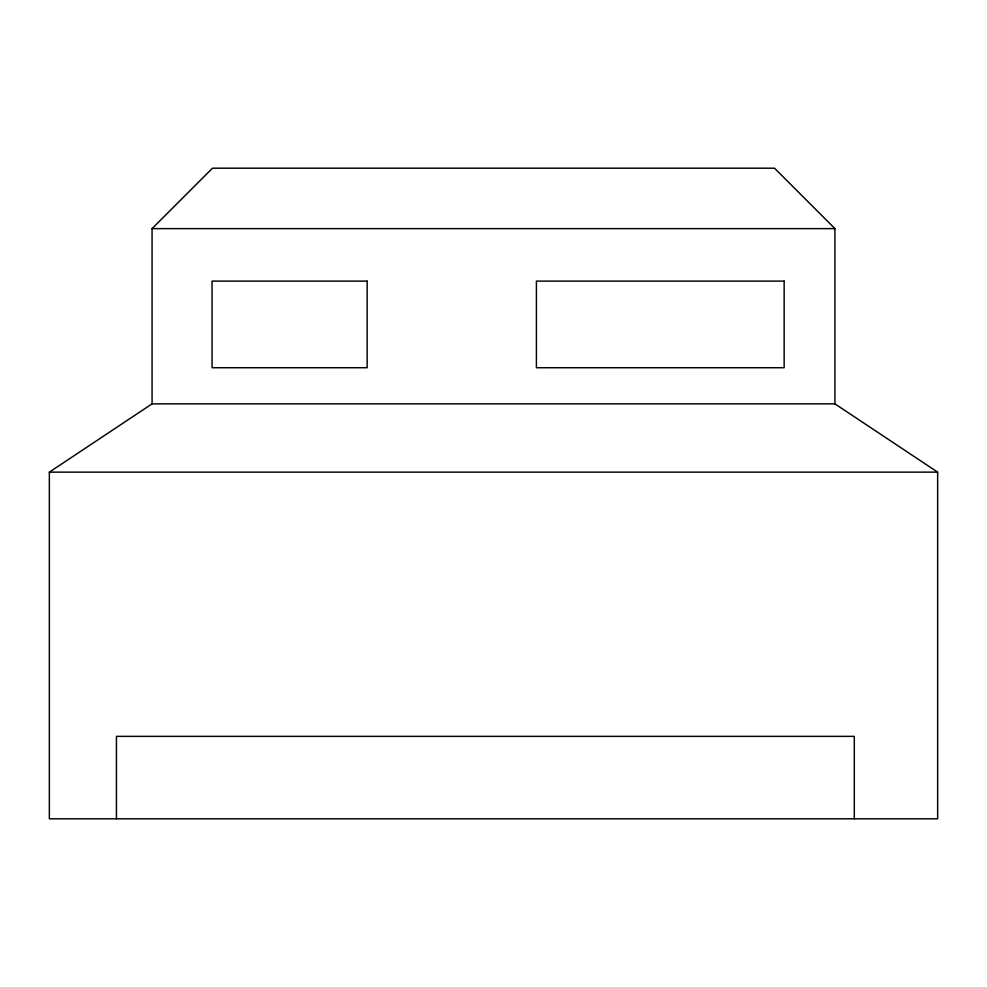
<?xml version="1.0" encoding="UTF-8"?>
<svg xmlns="http://www.w3.org/2000/svg" width="987" height="987" viewBox="0 0 987 987"><rect width="100%" height="100%" fill="white"/><g stroke="black" fill="none" stroke-linecap="round" stroke-linejoin="round"><path stroke-width="1.48" d="M152.072 403.856L152.072 228.626L212.489 168.197L774.511 168.197L834.928 228.626L834.928 403.856L937.65 472.144L937.65 818.803L49.35 818.803L49.35 472.144L152.072 403.856L834.928 403.856M152.072 228.626L834.928 228.626M49.35 472.144L937.65 472.144M854.298 818.803L854.298 736.364L116.441 736.364L116.441 818.803M367.152 281.11L212.057 281.11L212.057 367.719L367.152 367.719L367.152 281.11M784.147 281.11L536.41 281.11L536.41 367.719L784.147 367.719L784.147 281.11"/></g></svg>
